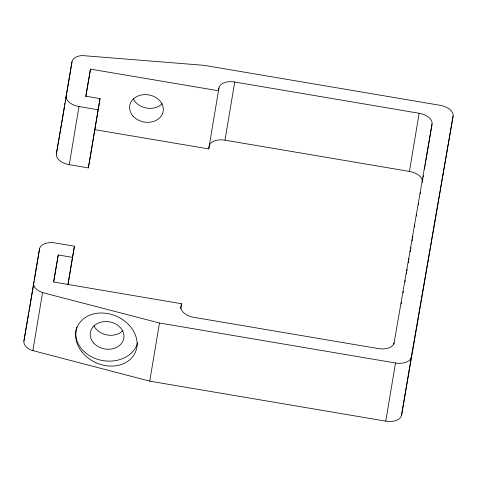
<?xml version="1.0" encoding="UTF-8"?>
<svg xmlns="http://www.w3.org/2000/svg" width="477" height="477" viewBox="0 0 477 477"><rect width="100%" height="100%" fill="white"/><g stroke="black" fill="none" stroke-linecap="round" stroke-linejoin="round"><path stroke-width="0.72" d="M425.949 160.421L432.031 124.08A14.537 8.503 9.5 0 0 419.152 113.276L234.726 82.02A14.537 8.503 9.5 0 0 218.937 87.971L218.454 90.767L90.481 69.129L85.788 96.175L100.039 98.59L88.37 167.91L69.26 164.672A14.537 8.503 9.5 0 1 56.381 153.862L71.997 61.795A14.537 8.503 9.5 0 1 82.187 55.553L204.174 65.343L440.205 105.339A14.537 8.503 9.5 0 1 453.084 116.15L401.562 415.193A14.537 8.503 9.5 0 1 385.774 421.143L149.742 381.153L31.422 350.225A14.537 8.503 9.5 0 1 23.916 340.983L39.531 248.916A14.537 8.503 9.5 0 1 55.32 242.966L74.43 246.204L67.984 284.727M29.926 306.335L33.575 284.53M33.813 283.076L34.058 281.621M34.302 280.172L39.531 248.916M62.386 119.22L64.574 106.132M64.818 104.684L65.063 103.229M65.307 101.774L65.546 100.319M65.79 98.864L66.035 97.409M66.279 95.96L66.524 94.506M66.762 93.051L71.997 61.795M32.83 350.762L42.56 292.61L41.153 292.073A14.537 8.503 9.5 0 1 33.646 282.837M69.26 164.672L78.991 106.526A14.537 8.503 9.5 0 1 66.112 95.716M53.74 281.853L58.242 254.962L72.492 257.377L74.43 246.204M85.86 96.753L90.481 69.129M67.99 284.268L72.492 257.377M88.37 167.91L100.039 98.59M149.742 381.153L159.473 323.007L42.56 292.61M180.658 308.708L181.504 303.736L53.549 282.002L58.242 254.962M94.851 129.666L208.723 148.913L218.937 87.971M208.723 148.913L209.206 146.123A14.537 8.503 9.5 0 1 224.995 140.172L234.726 82.02M422.3 182.226A14.537 8.503 9.5 0 0 409.421 171.422L419.152 113.276M393.877 344.09L432.031 124.08M422.67 180.05L422.908 178.595M423.153 177.14L423.397 175.685M424.494 169.144L424.733 167.689M424.977 166.24L425.222 164.786M425.466 163.331L425.711 161.876M385.774 421.143L395.505 362.997A14.537 8.503 9.5 0 0 411.293 357.046L453.084 116.15M401.562 415.193L411.293 357.046M23.916 340.983L28.799 312.834M29.049 311.392L29.3 309.949M29.55 308.506L29.801 307.063M56.381 153.862L62.266 119.942M181.504 303.736L181.022 306.526A14.537 8.503 9.5 0 0 193.9 317.336L378.333 348.586A14.537 8.503 9.5 0 0 394.115 342.635M401.181 303.974L401.437 302.507M403.089 292.973L403.345 291.507M404.997 281.973L405.253 280.506M406.398 273.905L406.654 272.439M406.905 270.972L407.161 269.505M408.306 262.905L408.562 261.438M408.813 259.971L409.069 258.504M410.214 251.904L410.47 250.437M410.727 248.97L410.977 247.503M412.122 240.903L412.378 239.436M412.635 237.969L412.885 236.503M414.543 226.969L414.793 225.502M416.451 215.968L416.701 214.501M418.359 204.967L418.615 203.5M420.267 193.966L420.523 192.493M78.991 106.526L98.101 109.764M224.995 140.172L409.421 171.422M159.473 323.007L395.505 362.997M122.857 330.674A16.963 13.755 9.8 0 1 93.897 325.767M162.228 103.736A16.963 13.755 9.8 0 1 133.262 98.828M137.722 342.623A31.5 25.549 9.8 0 1 99.651 359.908A31.5 25.549 9.8 0 1 76.851 326.894M443.419 173.181A14.537 8.503 9.5 0 1 443.354 174.296M133.029 116.054A16.963 13.755 9.8 0 0 162.025 114.713A16.963 13.755 9.8 0 0 144.322 94.625A16.963 13.755 9.8 0 0 133.029 116.054M93.659 342.993A16.963 13.755 9.8 0 0 122.655 341.651A16.963 13.755 9.8 0 0 104.952 321.564A16.963 13.755 9.8 0 0 93.659 342.993M81.907 351.925A31.673 25.4 24 0 0 134.699 353.678A31.673 25.4 24 0 0 102.507 313.013A31.673 25.4 24 0 0 81.907 351.925"/></g></svg>
